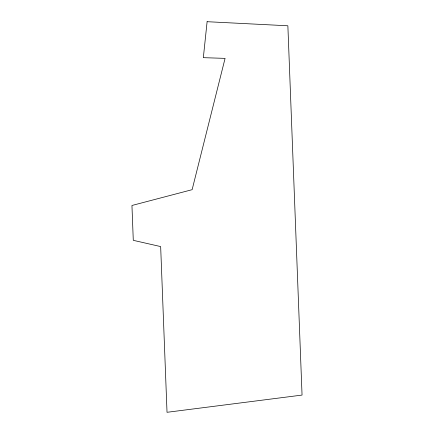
<?xml version="1.0" encoding="UTF-8"?>
<svg xmlns="http://www.w3.org/2000/svg" width="434" height="434" viewBox="0 0 434 434"><rect width="100%" height="100%" fill="white"/><g stroke="black" fill="none" stroke-linecap="round" stroke-linejoin="round"><path stroke-width="0.65" d="M207.11 21.7L203.34 57.668L225.078 58.373L192.126 189.68L131.947 205.477L133.281 240.327L160.661 246.577L167.025 412.3L302.053 395.076L287.867 25.78L207.11 21.7"/></g></svg>
